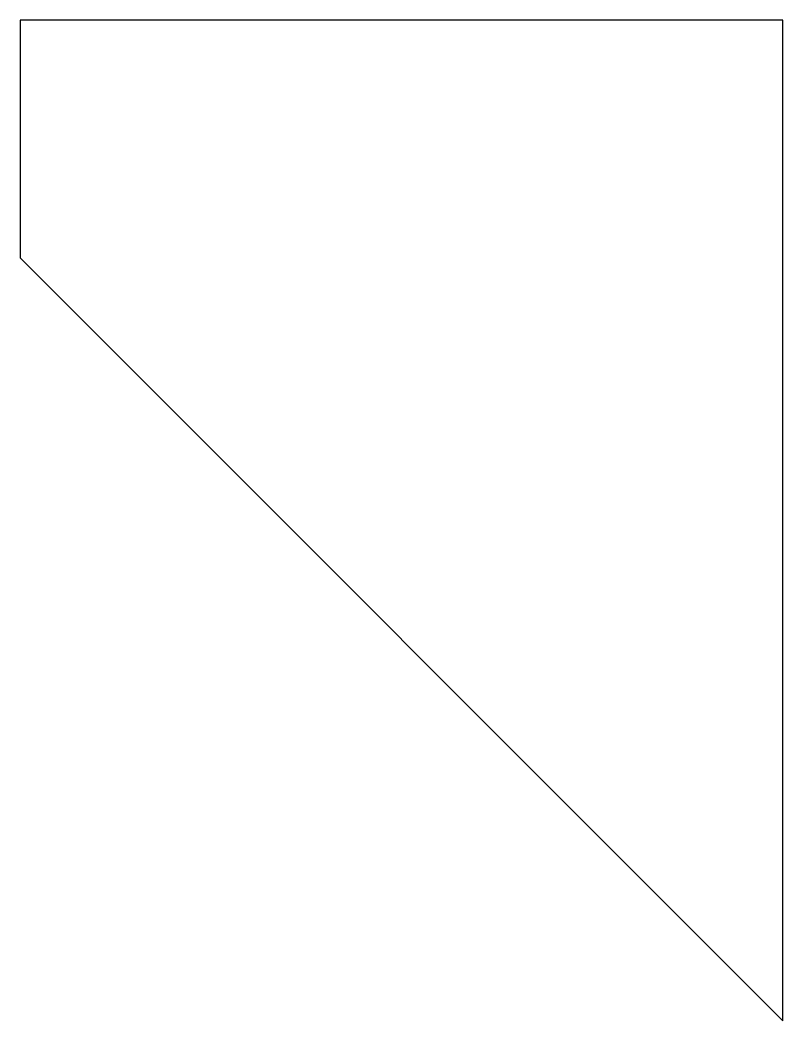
# Model space of a CAD drawing. Header units: millimetres. Extents: x 31.9 to 42.1, y -16.4 to -2.8.
import ezdxf

# ---------------------------------------------------------------- set-up
doc = ezdxf.new("R2010")
doc.units = ezdxf.units.MM
doc.layers.add('PERIMETER', color=5, linetype='CONTINUOUS')

msp = doc.modelspace()

# ---------------------------------------------------------------- linework, layer by layer
at = {"layer": 'PERIMETER'}
msp.add_lwpolyline([(31.85, -2.85), (31.85, -6.062), (42.15, -16.362), (42.15, -2.85)], close=True, dxfattribs=at)

doc.saveas('drawing.dxf')
